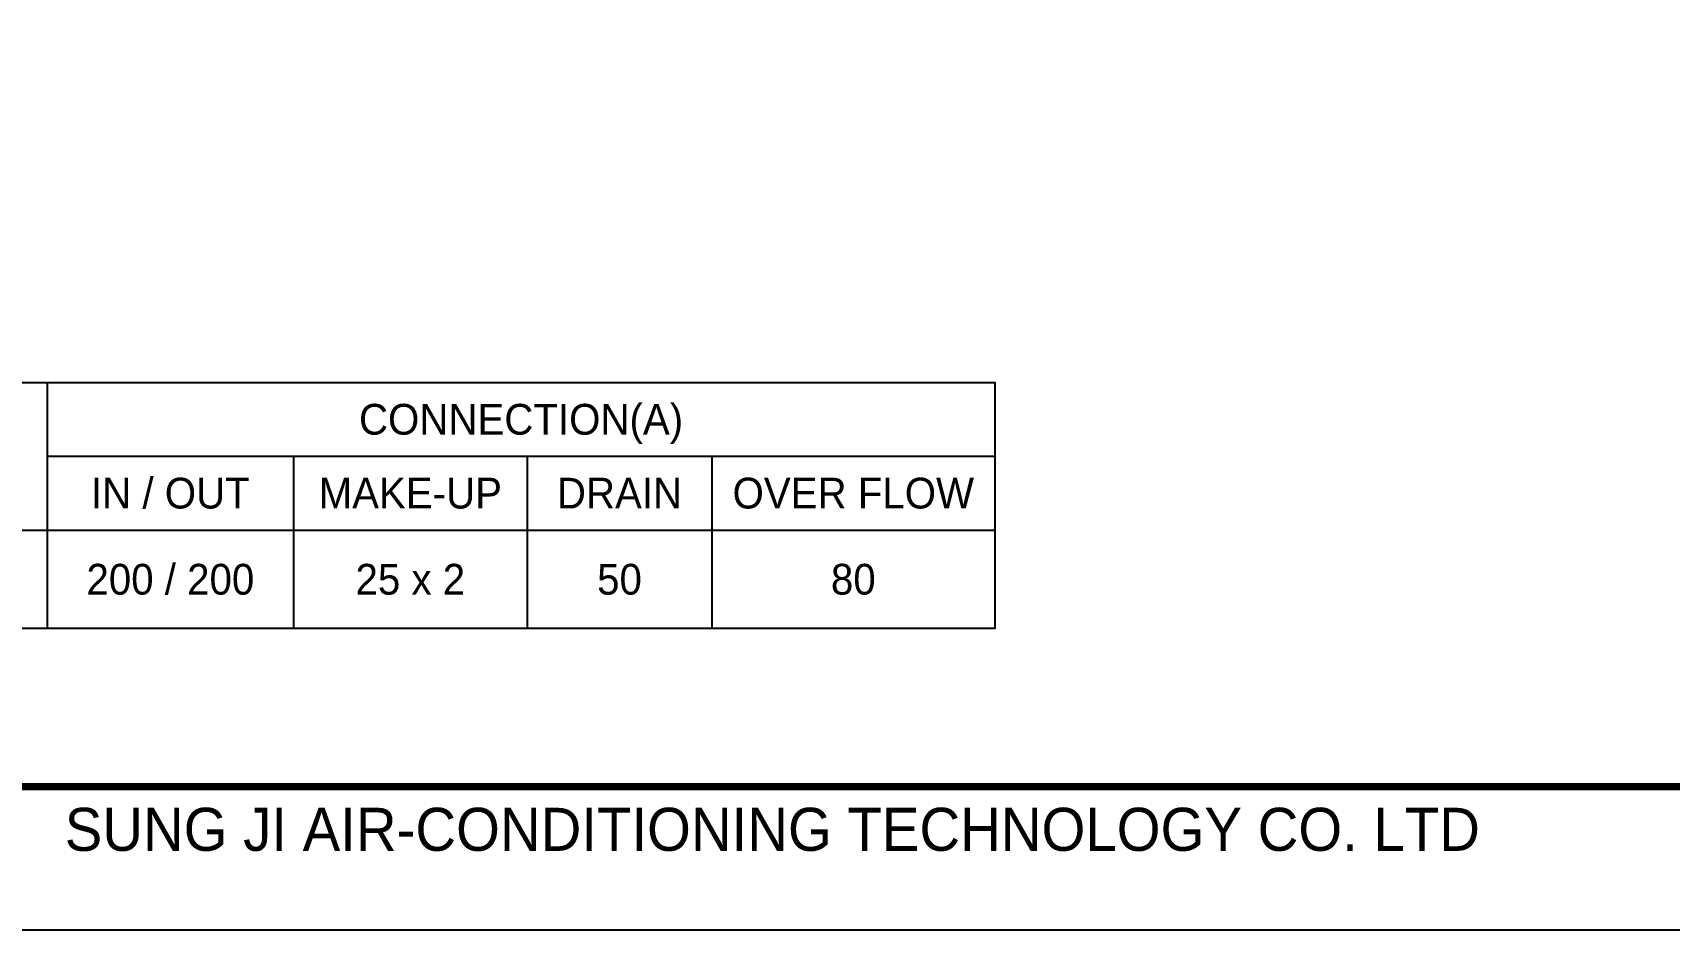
# Model space of a CAD drawing. Header units: millimetres. Extents: x 182790 to 221017, y 20795 to 41590.
# Drawn here: x 201919 to 209899, y 20795 to 25171 of the extents above; entities that cross this region are included whole.
import ezdxf
from ezdxf.enums import TextEntityAlignment as Align

# ---------------------------------------------------------------- set-up
doc = ezdxf.new("R2010")
doc.units = ezdxf.units.MM
doc.header["$LTSCALE"] = 30
doc.header["$MEASUREMENT"] = 0
doc.layers.get('DEFPOINTS').update_dxf_attribs({"color": 143, "linetype": 'CONTINUOUS'})
for name, color, linetype in [('냉각탑_box', 1, 'CONTINUOUS'), ('냉각탑_form', 1, 'CONTINUOUS'), ('냉각탑_text', 3, 'CONTINUOUS')]:
    doc.layers.add(name, color=color, linetype=linetype)
doc.styles.add('돋움', font='')
doc.styles.get('돋움').set_extended_font_data('Dotum')

# ---------------------------------------------------------------- blocks, each defined once
blk = doc.blocks.new('냉각탑form')
at = {"layer": 'DEFPOINTS'}
blk.add_lwpolyline([(0, 297.07), (420.1, 297.07), (420.1, 0), (0, 0)], close=True, dxfattribs=at)
at = {"layer": '냉각탑_form', "const_width": 0.5}
blk.add_lwpolyline([(10, 287.07), (10, 10), (410.1, 10), (410.1, 287.07)], close=True, dxfattribs=at)
at = {"layer": '냉각탑_form', "style": '돋움'}
blk.add_text('SUNG JI AIR-CONDITIONING TECHNOLOGY CO. LTD', height=3.0007, dxfattribs=at).set_placement((149.5, 5.53))

msp = doc.modelspace()

# ---------------------------------------------------------------- linework, layer by layer
at = {"layer": '냉각탑_box'}
for p, q in [((201990.4, 23466.6), (201990.4, 22266.6)), ((201990.4, 23106.6), (206610.4, 23106.6)), ((203190.4, 23106.6), (203190.4, 22266.6)), ((204330.4, 23106.6), (204330.4, 22266.6)), ((205230.4, 23106.6), (205230.4, 22266.6)), ((193710.4, 22746.6), (206610.4, 22746.6))]:
    msp.add_line(p, q, dxfattribs=at)
msp.add_lwpolyline([(193710.4, 23466.6), (206610.4, 23466.6), (206610.4, 22266.6), (193710.4, 22266.6)], close=True, dxfattribs=at)

# ---------------------------------------------------------------- block references
at = {"layer": '냉각탑_form', "xscale": 70, "yscale": 70, "zscale": 70}
msp.add_blockref('냉각탑form', (191610.3, 20795.1), dxfattribs=at)

# ---------------------------------------------------------------- texts
at = {"layer": '냉각탑_text', "style": '돋움'}
for s, p in [('CONNECTION(A)', (204300.4, 23286.6)), ('IN / OUT', (202590.4, 22926.6)), ('MAKE-UP', (203760.4, 22926.6)), ('DRAIN', (204780.4, 22926.6)), ('OVER FLOW', (205920.4, 22926.6)), ('200 / 200', (202590.4, 22506.6)), ('25 x 2', (203760.4, 22506.6)), ('50', (204780.4, 22506.6)), ('80', (205920.4, 22506.6))]:
    msp.add_text(s, height=150, dxfattribs=at).set_placement(p, align=Align.MIDDLE_CENTER)

doc.saveas('drawing.dxf')
